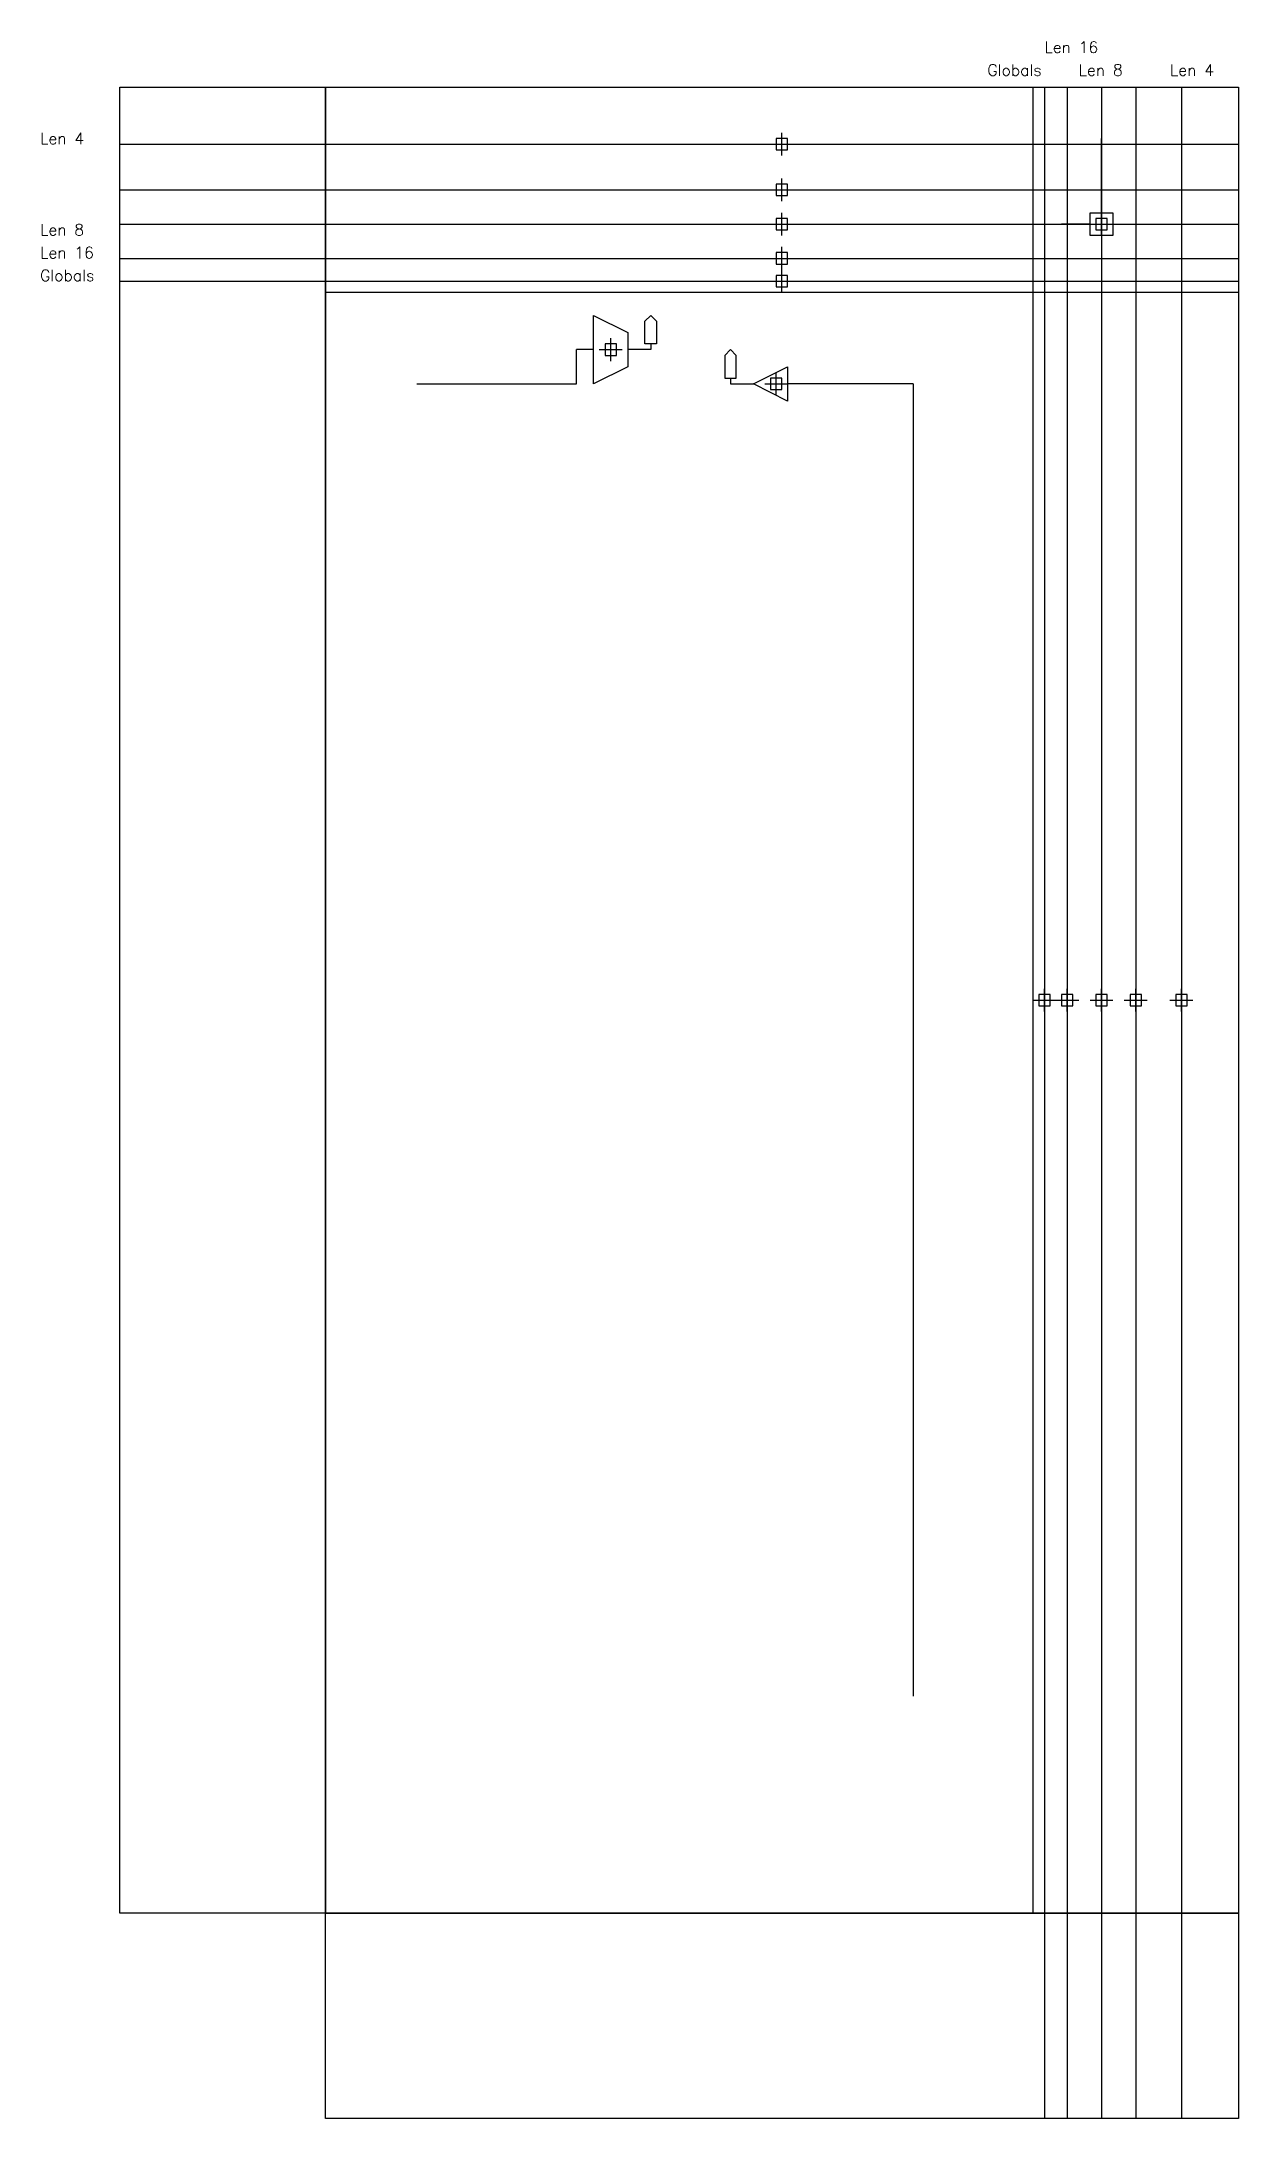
# Model space of a CAD drawing. Extents: x -2487 to 8000, y -17800 to 400.
import ezdxf

# ---------------------------------------------------------------- set-up
doc = ezdxf.new("R2010")
doc.units = 0
doc.header["$MEASUREMENT"] = 0
doc.header["$PDMODE"] = 66
doc.header["$PDSIZE"] = 100
doc.layers.add('COMMENT', color=2, linetype='CONTINUOUS')
doc.layers.add('SIMPLE', color=144, linetype='CONTINUOUS')
doc.styles.add('SIMPLEX', font='simplex')

# ---------------------------------------------------------------- blocks, each defined once
blk = doc.blocks.new('H4')
at = {"layer": 'SIMPLE', "linetype": 'CONTINUOUS'}
blk.add_line((-1800, -500), (8000, -500), dxfattribs=at)
blk.add_point((4000, -500), dxfattribs=at)
blk = doc.blocks.new('H8')
at = {"layer": 'SIMPLE', "linetype": 'CONTINUOUS'}
blk.add_line((-1800, -1200), (8000, -1200), dxfattribs=at)
blk.add_point((4000, -1200), dxfattribs=at)
blk = doc.blocks.new('H24')
at = {"layer": 'SIMPLE', "linetype": 'CONTINUOUS'}
blk.add_line((-1800, -1500), (8000, -1500), dxfattribs=at)
blk.add_point((4000, -1500), dxfattribs=at)
blk = doc.blocks.new('H_GLOBAL')
at = {"layer": 'SIMPLE', "linetype": 'CONTINUOUS'}
blk.add_line((-1800, -1700), (8000, -1700), dxfattribs=at)
blk.add_point((4000, -1700), dxfattribs=at)
blk = doc.blocks.new('H_CHANNEL')
at = {"layer": 'SIMPLE', "linetype": 'CONTINUOUS'}
blk.add_line((-1800, -900), (8000, -900), dxfattribs=at)
blk.add_point((4000, -900), dxfattribs=at)
for name in ['H4', 'H8', 'H24', 'H_GLOBAL']:
    blk.add_blockref(name, (0, 0), dxfattribs=at)
blk = doc.blocks.new('V4')
at = {"layer": 'SIMPLE', "linetype": 'CONTINUOUS'}
blk.add_line((7500, 0), (7500, -17800), dxfattribs=at)
blk.add_point((7500, -8000), dxfattribs=at)
blk = doc.blocks.new('V8')
at = {"layer": 'SIMPLE', "linetype": 'CONTINUOUS'}
blk.add_line((6800, 0), (6800, -17800), dxfattribs=at)
blk.add_point((6800, -8000), dxfattribs=at)
blk = doc.blocks.new('V16')
at = {"layer": 'SIMPLE', "linetype": 'CONTINUOUS'}
blk.add_line((6500, 0), (6500, -17800), dxfattribs=at)
blk.add_point((6500, -8000), dxfattribs=at)
blk = doc.blocks.new('V_GLOBAL')
at = {"layer": 'SIMPLE', "linetype": 'CONTINUOUS'}
blk.add_line((6300, 0), (6300, -17800), dxfattribs=at)
blk.add_point((6300, -8000), dxfattribs=at)
blk = doc.blocks.new('V_CHANNEL')
at = {"layer": 'SIMPLE', "linetype": 'CONTINUOUS'}
blk.add_line((7100, 0), (7100, -17800), dxfattribs=at)
blk.add_point((7100, -8000), dxfattribs=at)
for name in ['V_GLOBAL', 'V16', 'V8', 'V4']:
    blk.add_blockref(name, (0, 0), dxfattribs=at)
blk = doc.blocks.new('H24_V16_INTERCONNECT_DRIVER')
at = {"layer": 'SIMPLE', "linetype": 'CONTINUOUS'}
for p, q in [((6800, -1100), (6800, -450)), ((6700, -1200), (6450, -1200)), ((6900, -1200), (7550, -1200)), ((6800, -1300), (6800, -1550))]:
    blk.add_line(p, q, dxfattribs=at)
blk.add_lwpolyline([(6700, -1100), (6900, -1100), (6900, -1300), (6700, -1300)], close=True, dxfattribs=at)
blk.add_point((6800, -1200), dxfattribs=at)
blk = doc.blocks.new('GLOBAL_ROUTING_CLOCK_MUX')
at = {"layer": 'SIMPLE', "color": 12, "linetype": 'CONTINUOUS'}
for p, q in [((2200, -2600), (2200, -2300)), ((2350, -2300), (2200, -2300)), ((2850, -2300), (2650, -2300)), ((2850, -2250), (2850, -2300)), ((800, -2600), (2200, -2600))]:
    blk.add_line(p, q, dxfattribs=at)
for points in [[(2350, -2000), (2650, -2150), (2650, -2450), (2350, -2600), (2350, -2000)], [(2800, -2250), (2800, -2050), (2850, -2000), (2900, -2050), (2900, -2250), (2800, -2250)]]:
    blk.add_lwpolyline(points, close=True, dxfattribs=at)
blk.add_point((2500, -2300), dxfattribs=at)
blk = doc.blocks.new('GLOBAL_ROUTING_CLOCK_BUFFER')
at = {"layer": 'SIMPLE', "color": 12, "linetype": 'CONTINUOUS'}
for p, q in [((3550, -2550), (3550, -2600)), ((3550, -2600), (3750, -2600)), ((5150, -2600), (4050, -2600)), ((5150, -2600), (5150, -14100))]:
    blk.add_line(p, q, dxfattribs=at)
for points in [[(3600, -2550), (3600, -2350), (3550, -2300), (3500, -2350), (3500, -2550), (3600, -2550)], [(4050, -2450), (4050, -2750), (3750, -2600), (4050, -2450)]]:
    blk.add_lwpolyline(points, close=True, dxfattribs=at)
blk.add_point((3950, -2600), dxfattribs=at)
blk = doc.blocks.new('GLOBAL_ROUTING')
at = {"layer": 'COMMENT', "linetype": 'CONTINUOUS'}
blk.add_line((-130, 0), (1150, 0), dxfattribs=at)
for points in [[(-1800, 0), (0, 0), (0, -16000), (-1800, -16000)], [(0, 0), (8000, 0), (8000, -16000), (0, -16000)], [(0, 0), (8000, 0), (8000, -1800), (0, -1800)], [(6200, 0), (8000, 0), (8000, -16000), (6200, -16000)]]:
    blk.add_lwpolyline(points, close=True, dxfattribs=at)
at = {"layer": 'SIMPLE', "linetype": 'CONTINUOUS'}
for name in ['V_CHANNEL', 'H_CHANNEL', 'H24_V16_INTERCONNECT_DRIVER']:
    blk.add_blockref(name, (0, 0), dxfattribs=at)
at = {"layer": 'SIMPLE', "color": 12, "linetype": 'CONTINUOUS'}
for name in ['GLOBAL_ROUTING_CLOCK_MUX', 'GLOBAL_ROUTING_CLOCK_BUFFER']:
    blk.add_blockref(name, (0, 0), dxfattribs=at)
at = {"layer": 'COMMENT', "linetype": 'CONTINUOUS', "style": 'SIMPLEX'}
for s, p in [('Len 16', (6300, 300)), ('Globals', (5800, 100)), ('Len 8', (6600, 100)), ('Len 4', (7400, 100)), ('Len 4', (-2500, -500)), ('Len 8', (-2500, -1300)), ('Len 16', (-2500, -1500)), ('Globals', (-2500, -1700))]:
    blk.add_text(s, height=100, dxfattribs=at).set_placement(p)

msp = doc.modelspace()

# ---------------------------------------------------------------- linework, layer by layer
at = {"layer": 'COMMENT', "linetype": 'CONTINUOUS'}
msp.add_lwpolyline([(0, -16000), (8000, -16000), (8000, -17800), (0, -17800)], close=True, dxfattribs=at)

# ---------------------------------------------------------------- block references
at = {"layer": 'SIMPLE', "linetype": 'CONTINUOUS'}
msp.add_blockref('GLOBAL_ROUTING', (0, 0), dxfattribs=at)

doc.saveas('drawing.dxf')
